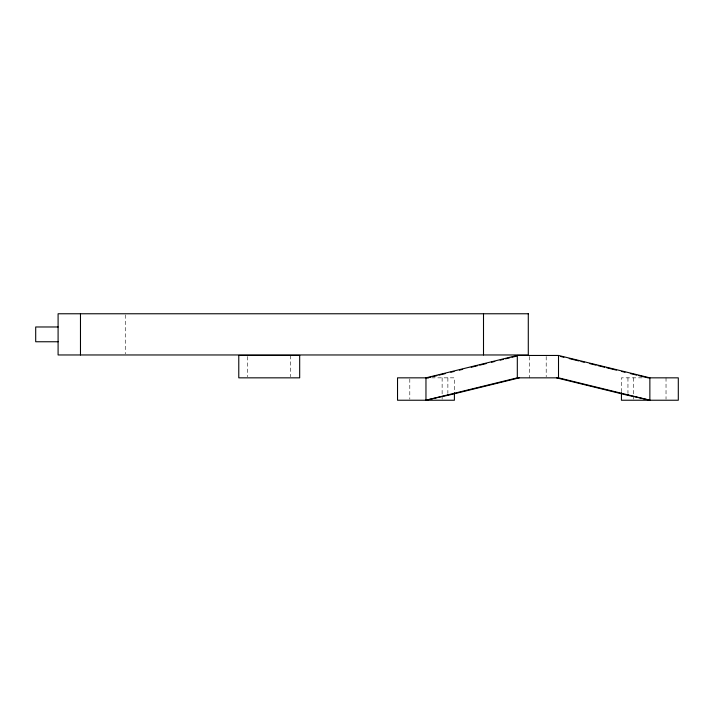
<?xml version="1.0" encoding="UTF-8"?>
<svg xmlns="http://www.w3.org/2000/svg" width="714" height="714" viewBox="0 0 714 714"><rect width="100%" height="100%" fill="white"/><g stroke="black" fill="none" stroke-linecap="round" stroke-linejoin="round"><path stroke-width="0.54" stroke-dasharray="3.57 2.68" d="M431.551 377.84L454.399 377.84L454.399 391.7M642.1 377.84L621.43 377.84L621.43 391.7M666.028 377.84L666.028 399.171M633.702 377.84L633.702 394.904M633.702 395.967L633.702 399.171M627.954 377.84L627.954 393.164M546.201 356.518L546.201 376.778M529.627 356.518L529.627 377.84M447.874 377.84L447.874 393.164M442.127 377.84L442.127 394.904M442.127 395.967L442.127 399.171M409.8 378.911L409.8 399.171M290.723 355.456L290.723 376.778M247.731 356.518L247.731 376.778M125.262 314.883L125.262 353.849"/><path stroke-width="1.07" d="M556.527 377.84L627.954 395.351A28.756 1 13.5 0 1 638.539 397.6L649.865 400.233L649.865 377.84L558.509 355.456L517.311 355.456L425.963 377.84L425.963 400.233L437.289 397.6A28.756 1 -13.5 0 1 447.874 395.351L519.301 377.84M432.613 376.697L436.897 375.644M439.048 375.127L445.474 373.547M450.837 372.235L454.05 371.441M459.414 370.129L462.636 369.343M471.213 367.237L477.639 365.666M479.79 365.14L486.216 363.56M491.58 362.248L494.802 361.454M500.157 360.142L503.379 359.356M505.521 358.83L509.805 357.776M511.956 357.25L516.24 356.206M425.963 400.233L517.311 377.84L558.509 377.84L649.865 400.233M58.093 326.976L35.7 326.976L35.7 341.756L58.093 341.756M428.266 377.84L397.528 377.84L397.528 400.233L454.399 400.233L454.399 392.771M560.66 356.464L563.873 357.25M569.236 358.571L578.884 360.936M581.026 361.454L584.248 362.248M589.603 363.56L596.038 365.14M598.18 365.666L604.615 367.237M606.757 367.764L616.414 370.129M621.769 371.441L624.991 372.235M630.346 373.547L636.781 375.127M638.923 375.644L645.358 377.224A16.931 0.589 13.5 0 1 648.017 377.84L678.3 377.84L678.3 400.233L621.43 400.233L621.43 392.771M627.954 394.253L627.954 395.351M558.509 355.456L558.509 377.84M517.311 355.456L517.311 377.84M483.503 313.767L483.503 354.965M447.874 394.253L447.874 395.351M430.471 377.34L430.471 377.224A16.931 0.589 -13.5 0 0 427.811 377.84M80.477 313.767L80.477 354.965M528.289 313.767L58.093 313.767L58.093 354.965L528.289 354.965L528.289 313.767M299.684 355.456L238.779 355.456L238.779 377.84L299.684 377.84L299.684 355.456"/></g></svg>
